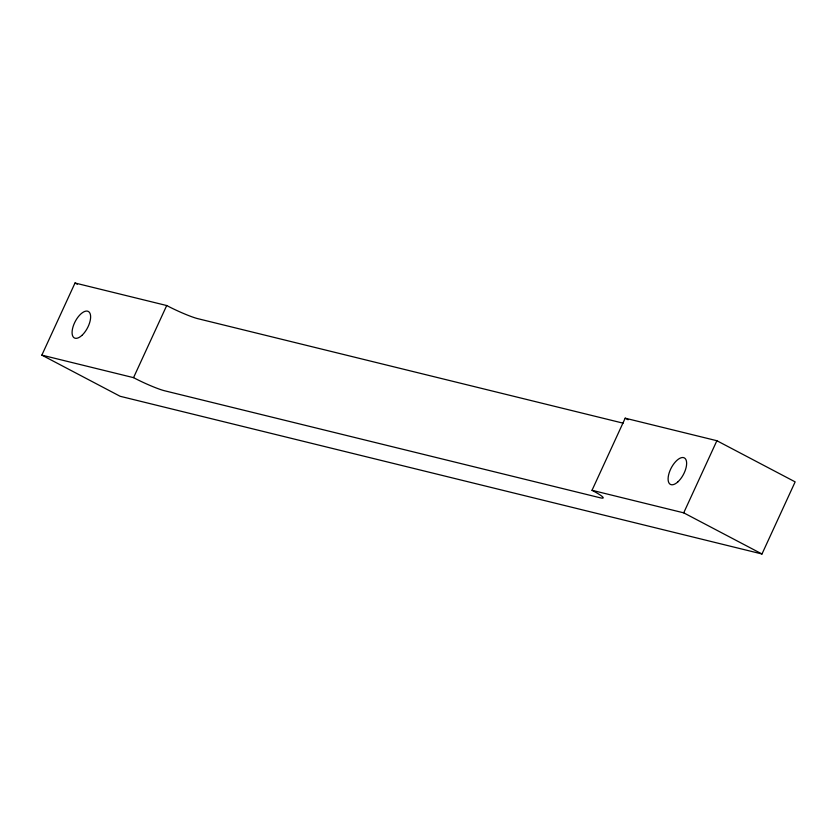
<?xml version="1.0" encoding="UTF-8"?>
<svg xmlns="http://www.w3.org/2000/svg" width="837" height="837" viewBox="0 0 837 837"><rect width="100%" height="100%" fill="white"/><g stroke="black" fill="none" stroke-linecap="round" stroke-linejoin="round"><path stroke-width="1.26" d="M41.85 355.129L133.543 377.654A24.932 2.521 24.7 0 0 164.575 390.764L600.129 497.774A24.932 2.521 24.7 0 0 592.021 490.304L625.187 418.186L716.88 440.722L795.15 481.871L761.984 553.989L120.12 396.278L41.85 355.129L75.016 283.011L166.709 305.536A24.932 2.521 24.7 0 0 197.741 318.646L623.136 423.166M133.543 377.654L166.709 305.536M592.021 490.304L683.714 512.84L716.88 440.722M683.714 512.84L761.984 553.989M75.016 283.011L77.318 284.214M625.187 418.186A24.932 2.521 24.7 0 1 628.116 419.766M677.844 481.903A14.961 6.916 -62.3 0 0 685.158 458.519A14.961 6.916 -62.3 0 0 669.119 473.01A14.961 6.916 -62.3 0 0 677.844 481.903M81.827 335.459A14.961 6.916 -62.3 0 0 89.151 312.075A14.961 6.916 -62.3 0 0 73.101 326.566A14.961 6.916 -62.3 0 0 81.827 335.459"/></g></svg>
